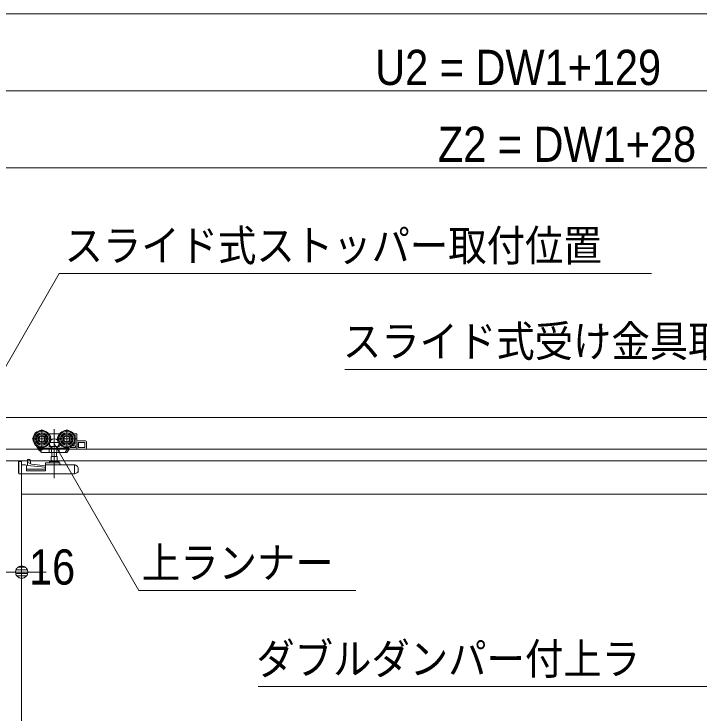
# Model space of a CAD drawing. Units: millimetres, scale not verified. Extents: x -6062 to 6062, y -3045 to 3045.
# Drawn here: x -2128 to -1414, y 92 to 820 of the extents above; entities that cross this region are included whole.
import ezdxf
from ezdxf.enums import TextEntityAlignment as Align

# ---------------------------------------------------------------- set-up
doc = ezdxf.new("R2010")
doc.units = ezdxf.units.MM
doc.header["$LTSCALE"] = 20
for name, color, linetype, lineweight in [('0-0_2寸法-1', 7, 'Continuous', 9), ('0-1_0', 7, 'Continuous', 9), ('0-2_2寸法-3', 7, 'Continuous', 9), ('0-3_2寸法-2', 7, 'Continuous', 9), ('0-5_3一般', 7, 'Continuous', 9)]:
    doc.layers.add(name, color=color, linetype=linetype, lineweight=lineweight)
doc.styles.add('ＭＳ ゴシック', font='')
doc.styles.add('ＭＳ Ｐゴシック', font='')
doc.styles.get('ＭＳ ゴシック').set_extended_font_data('MS Gothic')
doc.styles.get('ＭＳ Ｐゴシック').set_extended_font_data('MS PGothic')

# ---------------------------------------------------------------- blocks, each defined once
blk = doc.blocks.new('_Dot')
at = {"layer": '0-1_0'}
for p, q in [((-10, 0), (-20, 0)), ((9.78, 2), (-9.78, 2)), ((7.99, 6), (-7.99, 6)), ((9.16, -3.98), (-9.16, -3.98)), ((6, -7.98), (-6, -7.98))]:
    blk.add_line(p, q, dxfattribs=at)
for points in [[(10, 0), (9.92, 1.25), (9.69, 2.49), (9.3, 3.68), (8.76, 4.82), (8.09, 5.88), (7.29, 6.85), (6.37, 7.71), (5.36, 8.44), (4.26, 9.05), (3.09, 9.51), (1.87, 9.82), (0.63, 9.98), (-0.63, 9.98), (-1.87, 9.82), (-3.09, 9.51), (-4.26, 9.05), (-5.36, 8.44), (-6.37, 7.71), (-7.29, 6.85), (-8.09, 5.88), (-8.76, 4.82), (-9.3, 3.68), (-9.69, 2.49), (-9.92, 1.25), (-10, 0), (0, 0)], [(-10, 0), (-9.92, -1.25), (-9.69, -2.49), (-9.3, -3.68), (-8.76, -4.82), (-8.09, -5.88), (-7.29, -6.85), (-6.37, -7.71), (-5.36, -8.44), (-4.26, -9.05), (-3.09, -9.51), (-1.87, -9.82), (-0.63, -9.98), (0.63, -9.98), (1.87, -9.82), (3.09, -9.51), (4.26, -9.05), (5.36, -8.44), (6.37, -7.71), (7.29, -6.85), (8.09, -5.88), (8.76, -4.82), (9.3, -3.68), (9.69, -2.49), (9.92, -1.25), (10, 0), (0, 0)]]:
    blk.add_lwpolyline(points, close=True, dxfattribs=at)
blk = doc.blocks.new('グループ-18')
at = {"layer": '0-5_3一般'}
for p, q in [((-77990, 8000), (17030, 8000)), ((-6222, 7750), (-6222, 7354)), ((-5962, 7758.4), (-5962, 6738.4)), ((-5702, 7750), (-5702, 7354)), ((-6079.5, 7662), (-6062, 7662)), ((-6062, 7654.4), (-6062, 7659.3)), ((-6062, 7634.4), (-6062, 7654.4)), ((-5862, 7662), (-5844.5, 7662)), ((-5862, 7659.3), (-5862, 7654.4)), ((-5862, 7654.4), (-5862, 7634.4)), ((-5559.5, 7662), (-5502, 7662)), ((-5540.8, 7632), (-5534, 7632)), ((-5524, 7622), (-5524, 7578.7)), ((-5492, 7352), (-5492, 7652)), ((-6024, 7552), (-6420, 7552)), ((-6071.8, 7452.4), (-6072, 7452.5)), ((-6062, 7398), (-6062, 7449.5)), ((-5504, 7552), (-5900, 7552)), ((-5852.2, 7452.4), (-5852, 7452.5)), ((-5534, 7442), (-5559.5, 7442)), ((-5524, 7525.2), (-5524, 7452)), ((-5312, 7512), (-5472, 7512)), ((-5458.4, 7372), (-5458.4, 7482)), ((-5292, 7492), (-5292, 7362)), ((17030, 7340), (-77990, 7340)), ((-6327.5, 7406.1), (-6331, 7403.9)), ((-6315.5, 7380.1), (-6331, 7403.9)), ((-6265.6, 7303.3), (-6315.5, 7380.1)), ((-6288.8, 7366.5), (-6305.8, 7392.7)), ((-6251.7, 7309.4), (-6288.8, 7366.5)), ((-6034, 7362), (-6280.4, 7362)), ((-6274, 7362), (-6240.8, 7310.9)), ((-6265.6, 7303.3), (-6253, 7311.4)), ((-6233.3, 7281.1), (-6251.7, 7309.4)), ((-6241.2, 7311.1), (-6240.8, 7310.9)), ((-6162.2, 7362), (-6240.8, 7310.9)), ((-6062, 7398), (-6072, 7398)), ((-6065.9, 7362), (-6065.9, 7282)), ((-6033.5, 7362), (-6034, 7362)), ((-6018.2, 7372), (-6018.2, 7282)), ((-5905.8, 7282), (-5905.8, 7372)), ((-5905.7, 7371.5), (-5905.8, 7372)), ((-5679.3, 7362), (-5890, 7362)), ((-5852, 7398), (-5862, 7398)), ((-5858.1, 7362), (-5858.1, 7282)), ((-5673.9, 7362), (-5725.8, 7282)), ((-5651.1, 7342), (-5693.6, 7276.5)), ((-5664.9, 7375.8), (-5667.4, 7372)), ((-5641.1, 7342), (-5663, 7342)), ((-5492, 7342), (-5641.1, 7342)), ((-5522, 7412), (-5588.9, 7412)), ((-5492, 7352), (-5492, 7342)), ((-5492, 7342), (-5312, 7342)), ((-6060, 7272), (-6216.6, 7272)), ((-6060.3, 7272), (-6060, 7272)), ((-6015.7, 7272), (-6060, 7272)), ((-6025, 7190), (-6025, 7080)), ((-5899, 7190), (-6025, 7190)), ((-6015.9, 7272.1), (-6015.7, 7272)), ((-5908.3, 7272), (-6015.7, 7272)), ((-6011.5, 7272), (-6011.5, 7190)), ((-5912.5, 7190), (-5912.5, 7272)), ((-5908.1, 7272.1), (-5908.3, 7272)), ((-5864, 7272), (-5908.3, 7272)), ((-5899, 7080), (-5899, 7190)), ((-5737.8, 7272), (-5864, 7272)), ((-5863.7, 7272), (-5864, 7272)), ((-5737.8, 7272), (-5732.3, 7272)), ((-30640, 7100), (-6640, 7100)), ((-6960, 7100), (17040, 7100)), ((-6704, 7074), (-6704, 6860)), ((-6642, 7016), (-6642, 7086)), ((-6562, 7016), (-6642, 7016)), ((-6640, -38740), (-6640, 7050)), ((-6640, 7050), (-6640, -38740)), ((-6542, 6888), (-6542, 6996)), ((-6518, 7124.4), (-6518, 7124.4)), ((-6478, 7124.7), (-6517.6, 7124.7)), ((-6477.6, 7124.7), (-6478, 7124.7)), ((-6465.4, 7118.6), (-6465.7, 7119.2)), ((-6458, 7092), (-6458, 7040.2)), ((-6142, 7026), (-6142, 7046)), ((-6142, 7026), (-6142, 7006)), ((-6142, 6888), (-6142, 7006)), ((-6132, 7056), (-6015.3, 7056)), ((-6132, 7016), (-5543.8, 7016)), ((-6050, 7080), (-5874, 7080)), ((-5908.7, 7056), (-6015.3, 7056)), ((-5908.7, 7056), (-5852, 7056)), ((-5842, 7046), (-5842, 7026)), ((-5542, 7006.3), (-5542, 7006)), ((-5542, 7006), (-5542, 6826)), ((-5540.3, 7015.3), (-5532.5, 7012.4)), ((-5522.6, 7008.7), (-5532.5, 7012.4)), ((-5522.6, 7008.7), (-5513.9, 7005.4)), ((-6142, 6926), (-6542, 6926)), ((-6142, 6888), (-6542, 6888)), ((-5487.4, 6846.5), (-5522.6, 6833.3)), ((-5487.4, 6860), (-5487.4, 6846.5)), ((-6702, 6826), (-5542, 6826)), ((-5542, 6826), (-5522.6, 6833.3)), ((-6640, 6400), (16720, 6400))]:
    blk.add_line(p, q, dxfattribs=at)
for points in [[(-6062, 7659.3), (-6062, 7662), (-5862, 7662), (-5862, 7659.3)], [(-6062, 7449.5), (-6062.3, 7449.6), (-6062.5, 7449.7), (-6062.8, 7449.7), (-6063, 7449.8), (-6063.3, 7449.9), (-6063.5, 7449.9), (-6063.8, 7450), (-6064, 7450.1), (-6064.3, 7450.2), (-6064.5, 7450.2), (-6064.8, 7450.3), (-6065, 7450.4), (-6065.3, 7450.5), (-6065.5, 7450.5), (-6065.8, 7450.6), (-6066, 7450.7), (-6066.3, 7450.8), (-6066.5, 7450.8), (-6066.8, 7450.9), (-6067, 7451), (-6067.3, 7451.1), (-6067.5, 7451.1), (-6067.8, 7451.2), (-6068, 7451.3), (-6068.3, 7451.4), (-6068.5, 7451.4), (-6068.8, 7451.5), (-6069, 7451.6), (-6069.3, 7451.7), (-6069.5, 7451.7), (-6069.8, 7451.8), (-6070, 7451.9), (-6070.3, 7452), (-6070.5, 7452), (-6070.8, 7452.1), (-6071, 7452.2), (-6071.3, 7452.3), (-6071.5, 7452.3), (-6071.8, 7452.4)], [(-5862, 7449.5), (-5862, 7398), (-6062, 7398)], [(-5862, 7449.5), (-5861.7, 7449.6), (-5861.5, 7449.7), (-5861.2, 7449.7), (-5861, 7449.8), (-5860.7, 7449.9), (-5860.5, 7449.9), (-5860.2, 7450), (-5860, 7450.1), (-5859.7, 7450.2), (-5859.5, 7450.2), (-5859.2, 7450.3), (-5859, 7450.4), (-5858.7, 7450.5), (-5858.5, 7450.5), (-5858.2, 7450.6), (-5858, 7450.7), (-5857.7, 7450.8), (-5857.5, 7450.8), (-5857.2, 7450.9), (-5857, 7451), (-5856.7, 7451.1), (-5856.5, 7451.1), (-5856.2, 7451.2), (-5856, 7451.3), (-5855.7, 7451.4), (-5855.5, 7451.4), (-5855.2, 7451.5), (-5855, 7451.6), (-5854.7, 7451.7), (-5854.5, 7451.7), (-5854.2, 7451.8), (-5854, 7451.9), (-5853.7, 7452), (-5853.5, 7452), (-5853.2, 7452.1), (-5853, 7452.2), (-5852.7, 7452.3), (-5852.5, 7452.3), (-5852.2, 7452.4)], [(-6251.7, 7309.4), (-6251.9, 7309.7), (-6252, 7310), (-6252.1, 7310.2), (-6252.2, 7310.5), (-6252.2, 7310.7), (-6252.2, 7311), (-6252.2, 7311.2), (-6252.2, 7311.4), (-6252.1, 7311.5), (-6252, 7311.7), (-6251.8, 7311.8), (-6251.6, 7312), (-6251.4, 7312.1), (-6251.1, 7312.2), (-6250.8, 7312.2), (-6250.5, 7312.3), (-6250.2, 7312.3), (-6249.8, 7312.4), (-6249.4, 7312.4), (-6248.9, 7312.4), (-6248.5, 7312.3), (-6248, 7312.3), (-6247.5, 7312.3), (-6247.1, 7312.2), (-6246.7, 7312.2), (-6246.2, 7312.1), (-6245.8, 7312.1), (-6245.4, 7312), (-6245, 7312), (-6244.6, 7311.9), (-6244.2, 7311.8), (-6243.8, 7311.8), (-6243.4, 7311.7), (-6243, 7311.6), (-6242.6, 7311.5), (-6242.2, 7311.4), (-6241.9, 7311.3), (-6241.5, 7311.2), (-6241.2, 7311.1)], [(-6065.9, 7282), (-6065.9, 7281.7), (-6065.9, 7281.3), (-6065.8, 7281), (-6065.8, 7280.7), (-6065.7, 7280.4), (-6065.7, 7280.1), (-6065.6, 7279.8), (-6065.6, 7279.4), (-6065.5, 7279.1), (-6065.4, 7278.8), (-6065.4, 7278.5), (-6065.3, 7278.2), (-6065.2, 7277.9), (-6065.1, 7277.6), (-6065, 7277.3), (-6064.9, 7276.9), (-6064.8, 7276.6), (-6064.7, 7276.3), (-6064.6, 7276), (-6064.4, 7275.7), (-6064.3, 7275.4), (-6064.2, 7275.1), (-6064, 7274.8), (-6063.8, 7274.6), (-6063.7, 7274.3), (-6063.5, 7274.1), (-6063.3, 7273.8), (-6063.1, 7273.6), (-6062.9, 7273.4), (-6062.7, 7273.2), (-6062.5, 7273), (-6062.2, 7272.9), (-6062, 7272.7), (-6061.7, 7272.6), (-6061.5, 7272.4), (-6061.2, 7272.3), (-6060.9, 7272.2), (-6060.6, 7272.1), (-6060.3, 7272)], [(-6018.2, 7372), (-6018.3, 7371.5), (-6018.4, 7371), (-6018.5, 7370.5), (-6018.6, 7370.1), (-6018.8, 7369.6), (-6018.9, 7369.2), (-6019.1, 7368.8), (-6019.3, 7368.4), (-6019.6, 7368), (-6019.8, 7367.6), (-6020.1, 7367.2), (-6020.4, 7366.9), (-6020.8, 7366.5), (-6021.1, 7366.2), (-6021.5, 7365.9), (-6021.9, 7365.6), (-6022.4, 7365.3), (-6022.8, 7365), (-6023.3, 7364.8), (-6023.8, 7364.5), (-6024.3, 7364.3), (-6024.8, 7364.1), (-6025.3, 7363.9), (-6025.9, 7363.7), (-6026.4, 7363.5), (-6026.9, 7363.3), (-6027.4, 7363.1), (-6027.9, 7363), (-6028.4, 7362.8), (-6028.9, 7362.7), (-6029.4, 7362.6), (-6029.9, 7362.5), (-6030.4, 7362.4), (-6031, 7362.3), (-6031.5, 7362.2), (-6032, 7362.1), (-6032.5, 7362.1), (-6033, 7362), (-6033.5, 7362)], [(-6018.2, 7282), (-6018.2, 7281.7), (-6018.2, 7281.4), (-6018.2, 7281.2), (-6018.2, 7280.9), (-6018.2, 7280.6), (-6018.2, 7280.3), (-6018.2, 7280.1), (-6018.2, 7279.8), (-6018.2, 7279.5), (-6018.2, 7279.2), (-6018.2, 7278.9), (-6018.2, 7278.7), (-6018.2, 7278.4), (-6018.2, 7278.1), (-6018.1, 7277.8), (-6018.1, 7277.5), (-6018.1, 7277.2), (-6018.1, 7276.9), (-6018.1, 7276.7), (-6018.1, 7276.4), (-6018.1, 7276.1), (-6018.1, 7275.8), (-6018, 7275.5), (-6018, 7275.3), (-6017.9, 7275), (-6017.9, 7274.7), (-6017.8, 7274.5), (-6017.7, 7274.3), (-6017.6, 7274), (-6017.5, 7273.8), (-6017.3, 7273.6), (-6017.2, 7273.4), (-6017, 7273.2), (-6016.9, 7273), (-6016.7, 7272.8), (-6016.5, 7272.6), (-6016.3, 7272.4), (-6016.1, 7272.3), (-6015.9, 7272.1)], [(-5905.8, 7282), (-5905.8, 7281.7), (-5905.8, 7281.4), (-5905.8, 7281.2), (-5905.8, 7280.9), (-5905.8, 7280.6), (-5905.8, 7280.3), (-5905.8, 7280.1), (-5905.8, 7279.8), (-5905.8, 7279.5), (-5905.8, 7279.2), (-5905.8, 7278.9), (-5905.8, 7278.7), (-5905.8, 7278.4), (-5905.8, 7278.1), (-5905.9, 7277.8), (-5905.9, 7277.5), (-5905.9, 7277.2), (-5905.9, 7276.9), (-5905.9, 7276.7), (-5905.9, 7276.4), (-5905.9, 7276.1), (-5905.9, 7275.8), (-5906, 7275.5), (-5906, 7275.3), (-5906.1, 7275), (-5906.1, 7274.7), (-5906.2, 7274.5), (-5906.3, 7274.3), (-5906.4, 7274), (-5906.5, 7273.8), (-5906.7, 7273.6), (-5906.8, 7273.4), (-5907, 7273.2), (-5907.1, 7273), (-5907.3, 7272.8), (-5907.5, 7272.6), (-5907.7, 7272.4), (-5907.9, 7272.3), (-5908.1, 7272.1)], [(-5890, 7362), (-5890.5, 7362), (-5891, 7362), (-5891.5, 7362.1), (-5892, 7362.1), (-5892.5, 7362.2), (-5893, 7362.3), (-5893.6, 7362.4), (-5894.1, 7362.5), (-5894.6, 7362.6), (-5895.1, 7362.7), (-5895.6, 7362.8), (-5896.1, 7363), (-5896.6, 7363.1), (-5897.1, 7363.3), (-5897.6, 7363.5), (-5898.1, 7363.7), (-5898.7, 7363.9), (-5899.2, 7364.1), (-5899.7, 7364.3), (-5900.2, 7364.5), (-5900.7, 7364.8), (-5901.2, 7365), (-5901.6, 7365.3), (-5902.1, 7365.6), (-5902.5, 7365.9), (-5902.9, 7366.2), (-5903.2, 7366.5), (-5903.6, 7366.9), (-5903.9, 7367.2), (-5904.2, 7367.6), (-5904.4, 7368), (-5904.7, 7368.4), (-5904.9, 7368.8), (-5905.1, 7369.2), (-5905.2, 7369.6), (-5905.4, 7370.1), (-5905.5, 7370.5), (-5905.6, 7371), (-5905.7, 7371.5)], [(-5858.1, 7282), (-5858.1, 7281.7), (-5858.1, 7281.3), (-5858.2, 7281), (-5858.2, 7280.7), (-5858.3, 7280.4), (-5858.3, 7280.1), (-5858.4, 7279.8), (-5858.4, 7279.4), (-5858.5, 7279.1), (-5858.6, 7278.8), (-5858.6, 7278.5), (-5858.7, 7278.2), (-5858.8, 7277.9), (-5858.9, 7277.6), (-5859, 7277.3), (-5859.1, 7276.9), (-5859.2, 7276.6), (-5859.3, 7276.3), (-5859.4, 7276), (-5859.6, 7275.7), (-5859.7, 7275.4), (-5859.8, 7275.1), (-5860, 7274.8), (-5860.2, 7274.6), (-5860.3, 7274.3), (-5860.5, 7274.1), (-5860.7, 7273.8), (-5860.9, 7273.6), (-5861.1, 7273.4), (-5861.3, 7273.2), (-5861.5, 7273), (-5861.8, 7272.9), (-5862, 7272.7), (-5862.3, 7272.6), (-5862.5, 7272.4), (-5862.8, 7272.3), (-5863.1, 7272.2), (-5863.4, 7272.1), (-5863.7, 7272)], [(-5702, 7272), (-5732.3, 7272), (-5725.8, 7282)], [(-5651.1, 7352), (-5651.1, 7362), (-5673.9, 7362), (-5667.4, 7372)], [(-5618.2, 7392.7), (-5631.6, 7372), (-5522, 7372), (-5522, 7412)], [(-6704, 7074), (-6704, 7084), (-6702, 7084)], [(-6702, 6826), (-6702, 7086), (-6642, 7086)], [(-6517.6, 7124.7), (-6517.7, 7124.7), (-6517.7, 7124.7), (-6517.7, 7124.7), (-6517.7, 7124.7), (-6517.7, 7124.7), (-6517.7, 7124.7), (-6517.7, 7124.7), (-6517.7, 7124.7), (-6517.8, 7124.7), (-6517.8, 7124.7), (-6517.8, 7124.7), (-6517.8, 7124.6), (-6517.8, 7124.6), (-6517.8, 7124.6), (-6517.8, 7124.6), (-6517.8, 7124.6), (-6517.8, 7124.6), (-6517.9, 7124.6), (-6517.9, 7124.6), (-6517.9, 7124.6), (-6517.9, 7124.6), (-6517.9, 7124.6), (-6517.9, 7124.6), (-6517.9, 7124.6), (-6517.9, 7124.6), (-6517.9, 7124.5), (-6517.9, 7124.5), (-6517.9, 7124.5), (-6518, 7124.5), (-6518, 7124.5), (-6518, 7124.5), (-6518, 7124.5), (-6518, 7124.5), (-6518, 7124.5), (-6518, 7124.4), (-6518, 7124.4), (-6518, 7124.4), (-6518, 7124.4), (-6518, 7124.4)], [(-6518, 7062.3), (-6518, 7116), (-6518, 7122.8), (-6518, 7124.4)], [(-6159.9, 6963.7), (-6518, 7002), (-6518, 7062.3), (-6488, 7059.1)], [(-6488, 7059.1), (-6438, 7027.6), (-6142, 6996)], [(-6465.8, 7119.2), (-6465.9, 7119.5), (-6466.1, 7119.8), (-6466.3, 7120.1), (-6466.5, 7120.4), (-6466.7, 7120.6), (-6466.9, 7120.9), (-6467.1, 7121.1), (-6467.3, 7121.4), (-6467.6, 7121.6), (-6467.8, 7121.8), (-6468.1, 7122), (-6468.3, 7122.2), (-6468.6, 7122.4), (-6468.9, 7122.6), (-6469.2, 7122.8), (-6469.5, 7122.9), (-6469.9, 7123.1), (-6470.2, 7123.2), (-6470.5, 7123.3), (-6470.9, 7123.4), (-6471.3, 7123.5), (-6471.6, 7123.6), (-6472, 7123.7), (-6472.3, 7123.8), (-6472.7, 7123.9), (-6473, 7124), (-6473.4, 7124.1), (-6473.8, 7124.2), (-6474.1, 7124.2), (-6474.5, 7124.3), (-6474.8, 7124.3), (-6475.2, 7124.4), (-6475.5, 7124.5), (-6475.9, 7124.5), (-6476.2, 7124.5), (-6476.6, 7124.6), (-6476.9, 7124.6), (-6477.3, 7124.6), (-6477.6, 7124.7)], [(-6458.1, 7092.1), (-6458.1, 7092.8), (-6458.2, 7093.5), (-6458.2, 7094.2), (-6458.2, 7094.9), (-6458.3, 7095.6), (-6458.3, 7096.3), (-6458.4, 7097), (-6458.4, 7097.8), (-6458.5, 7098.5), (-6458.6, 7099.2), (-6458.7, 7099.9), (-6458.8, 7100.6), (-6459, 7101.3), (-6459.1, 7102), (-6459.3, 7102.7), (-6459.4, 7103.4), (-6459.6, 7104), (-6459.8, 7104.7), (-6459.9, 7105.4), (-6460.1, 7106.1), (-6460.3, 7106.8), (-6460.6, 7107.5), (-6460.8, 7108.2), (-6461, 7108.9), (-6461.3, 7109.5), (-6461.5, 7110.2), (-6461.7, 7110.9), (-6462, 7111.5), (-6462.3, 7112.2), (-6462.6, 7112.8), (-6462.8, 7113.5), (-6463.1, 7114.1), (-6463.4, 7114.8), (-6463.7, 7115.4), (-6464.1, 7116.1), (-6464.4, 7116.7), (-6464.7, 7117.3), (-6465, 7118), (-6465.4, 7118.6)], [(-5532.5, 7012.4), (-5532.8, 7012.3), (-5533.1, 7012.2), (-5533.4, 7012.1), (-5533.7, 7012), (-5534, 7012), (-5534.3, 7011.8), (-5534.6, 7011.7), (-5534.9, 7011.6), (-5535.2, 7011.5), (-5535.5, 7011.4), (-5535.8, 7011.3), (-5536.1, 7011.2), (-5536.4, 7011.1), (-5536.7, 7011), (-5537, 7010.9), (-5537.3, 7010.7), (-5537.6, 7010.6), (-5537.9, 7010.5), (-5538.2, 7010.4), (-5538.5, 7010.2), (-5538.8, 7010.1), (-5539.1, 7010), (-5539.4, 7009.8), (-5539.6, 7009.7), (-5539.9, 7009.5), (-5540.1, 7009.3), (-5540.4, 7009.2), (-5540.6, 7009), (-5540.8, 7008.8), (-5540.9, 7008.5), (-5541.1, 7008.3), (-5541.3, 7008.1), (-5541.4, 7007.9), (-5541.5, 7007.6), (-5541.6, 7007.4), (-5541.7, 7007.1), (-5541.8, 7006.8), (-5541.9, 7006.6), (-5542, 7006.3)], [(-6704, 6860), (-6703.4, 6853.7), (-6702, 6848.8)], [(-5462, 6930.5), (-5462, 6860), (-5487.4, 6860)]]:
    blk.add_lwpolyline(points, dxfattribs=at)
blk.add_lwpolyline([(-5322, 7372), (-5322, 7482), (-5462, 7482), (-5462, 7372)], close=True, dxfattribs=at)
for centre, radius in [((-6222, 7552), 180), ((-5702, 7552), 180), ((-6222, 7552), 160), ((-6222, 7552), 130), ((-6222, 7552), 126), ((-6222, 7552), 104), ((-6222, 7552), 74), ((-6222, 7552), 60), ((-5702, 7552), 160), ((-5702, 7552), 130), ((-5702, 7552), 126), ((-5702, 7552), 104), ((-5702, 7552), 74), ((-5702, 7552), 60)]:
    blk.add_circle(centre, radius, dxfattribs=at)
for centre, radius, start, end in [((-6222, 7552), 190, 327.3631, 32.6369), ((-5702, 7552), 190, 147.3631, 212.6369), ((-5534, 7622), 10, 0, 90), ((-5502, 7652), 10, 0, 90), ((-5544, 7462), 20, 270, 0), ((-5534, 7452), 10, 270, 0), ((-5472, 7532), 20, 180, 270), ((-5312, 7492), 20, 0, 90), ((-6280.4, 7372), 10, 213, 270), ((-6216.6, 7292), 20, 213, 270), ((-5737.8, 7282), 10, 270, 327), ((-5702, 7282), 10, 270, 327), ((-5679.3, 7372), 10, 270, 327), ((-5641.1, 7352), 10, 180, 270), ((-5312, 7362), 20, 270, 0), ((-6562, 6996), 20, 0, 90), ((-6132, 7046), 10, 90, 180), ((-6132, 7006), 10, 90, 180), ((-6050, 7068), 12, 90, 180), ((-6050, 7068), 12, 180, 270), ((-5874, 7068), 12, 0, 90), ((-5874, 7068), 12, 270, 0), ((-5852, 7046), 10, 0, 90), ((-5832, 7026), 10, 180, 270), ((-5543.8, 7006), 10, 69.44395, 90), ((-5542, 6930.5), 80, 0, 69.44395), ((-6162, 6943.8), 20, 0, 83.89836)]:
    blk.add_arc(centre, radius, start, end, dxfattribs=at)
blk = doc.blocks.new('グループ-19')
at = {"layer": '0-5_3一般'}
blk.add_line((-79696.5, 8000), (18903.5, 8000), dxfattribs=at)
blk = doc.blocks.new('グループ-20')
at = {"layer": '0-5_3一般'}
for name in ['グループ-19', 'グループ-18']:
    blk.add_blockref(name, (0, 0), dxfattribs=at)

msp = doc.modelspace()

# ---------------------------------------------------------------- linework, layer by layer
at = {"layer": '0-0_2寸法-1'}
for p, q in [((-941.21, 820), (-5674.79, 820)), ((-2251.79, 740), (-948.21, 740)), ((-2150.79, 660), (-948.21, 660))]:
    msp.add_line(p, q, dxfattribs=at)
at = {"layer": '0-2_2寸法-3'}
for p, q in [((-2080.71, 373.83), (-2090.49, 373.83)), ((-2085.43, 377.83), (-2085.77, 377.83)), ((-2085.43, 377.83), (-2085.77, 377.83)), ((-2081.6, 369.83), (-2089.6, 369.83))]:
    msp.add_line(p, q, dxfattribs=at)
for points in [[(-2171.5, 392), (-2080.28, 550), (-1463.5, 550)], [(-1783.13, 450), (-1181.21, 450), (-1008, 550)], [(-1771.44, 220), (-1997.36, 220), (-2085.6, 372.84)], [(-1873.06, 120), (-1274.22, 120), (-1127.98, 373.3)]]:
    msp.add_lwpolyline(points, dxfattribs=at)
msp.add_circle((-2085.6, 372.84), 5.01, dxfattribs=at)
msp.add_circle((-2085.6, 372.84), 5.01, dxfattribs=at)
at = {"layer": '0-3_2寸法-2'}
for p, q in [((-2119.5, 259), (-2119.3, 259)), ((-2119.5, 239), (-2135.5, 239)), ((-2106.79, 239), (-2094.08, 239))]:
    msp.add_line(p, q, dxfattribs=at)

# ---------------------------------------------------------------- block references
at = {"layer": '0-3_2寸法-2', "xscale": 0.6356201, "yscale": 0.6356201, "rotation": 180}
msp.add_blockref('_Dot', (-2119.5, 239), dxfattribs=at)
at = {"layer": '0-5_3一般', "xscale": 0.05, "yscale": 0.05}
msp.add_blockref('グループ-20', (-1787.5, 0), dxfattribs=at)

# ---------------------------------------------------------------- texts
at = {"layer": '0-0_2寸法-1', "style": 'ＭＳ Ｐゴシック', "width": 0.9}
for s, p in [('U2 = DW1+129', (-1751.37, 735.04)), ('Z2 = DW1+28', (-1686.11, 655.04))]:
    msp.add_text(s, height=36.69, dxfattribs=at).set_placement(p, align=Align.BOTTOM_LEFT)
at = {"layer": '0-2_2寸法-3', "style": 'ＭＳ ゴシック', "width": 0.9}
for s, p in [('スライド式ストッパー取付位置', (-2074.84, 552.97)), ('スライド式受け金具取付位置', (-1785.06, 453.34)), ('上ランナー', (-1994.33, 222.77)), ('ダブルダンパー付上ラ', (-1875.16, 122.77))]:
    msp.add_text(s, height=32.55, dxfattribs=at).set_placement(p, align=Align.BOTTOM_LEFT)
at = {"layer": '0-3_2寸法-2', "style": 'ＭＳ Ｐゴシック', "width": 0.9}
msp.add_text('16', height=36.66, dxfattribs=at).set_placement((-2111.82, 215.03), align=Align.BOTTOM_LEFT)

doc.saveas('drawing.dxf')
